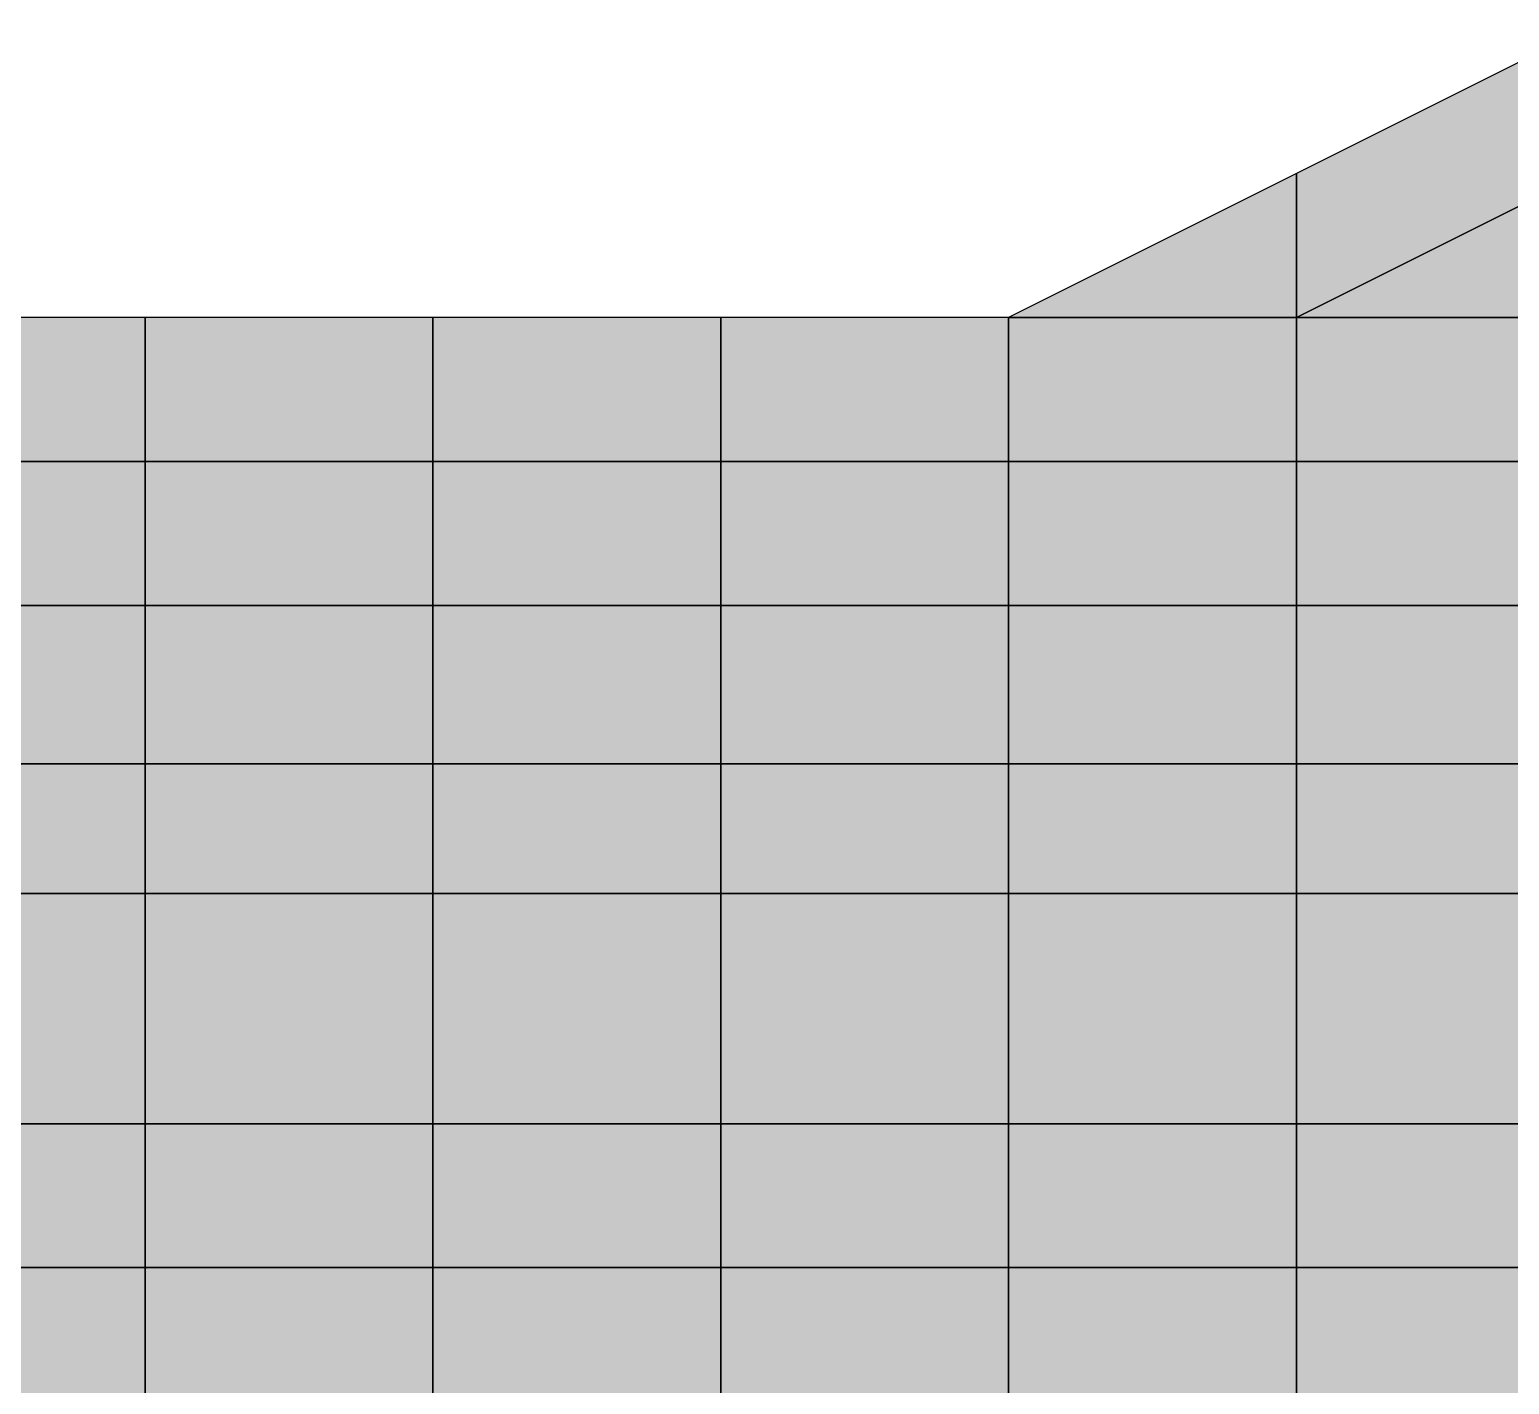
# Model space of a CAD drawing. Header units: inches. Extents: x -100 to 147, y -140 to 41.
# Drawn here: x -27.3 to -17.02, y -31.91 to -22.5 of the extents above; entities that cross this region are included whole.
import ezdxf

# ---------------------------------------------------------------- set-up
doc = ezdxf.new("R2010")
doc.units = ezdxf.units.IN
doc.header["$MEASUREMENT"] = 0
for name, color, linetype in [('Contour 1-05', 7, 'Continuous'), ('Contour 1-06', 7, 'Continuous'), ('Contour 1-07', 7, 'Continuous'), ('Contour 1-08', 7, 'Continuous'), ('Contour 1-09', 7, 'Continuous'), ('Contour 1-10', 7, 'Continuous'), ('Mesh-Ac1①', 7, 'Continuous'), ('Mesh-Acs', 7, 'Continuous'), ('Mesh-joint-hd-s3', 7, 'Continuous'), ('Mesh-MPC', 7, 'Continuous'), ('Mesh-SCP(50%)_Ac1①', 7, 'Continuous'), ('Mesh-SCP(50%)_Acs', 7, 'Continuous'), ('Mesh-盛石', 7, 'Continuous'), ('Undeformed Mesh-Ac1①', 7, 'Continuous'), ('Undeformed Mesh-Acs', 7, 'Continuous'), ('Undeformed Mesh-SCP(50%)_Ac1①', 7, 'Continuous'), ('Undeformed Mesh-SCP(50%)_Acs', 7, 'Continuous'), ('Undeformed Mesh-盛石', 7, 'Continuous')]:
    doc.layers.add(name, color=color, linetype=linetype)

msp = doc.modelspace()

# ---------------------------------------------------------------- linework, layer by layer
at = {"color": 7, "true_color": 0xffffff, "transparency": 33554687}
for p, q in [((-20.5, -24.5), (-20.5, -24.5)), ((-18.5, -24.5), (-18.5, -24.5)), ((-20.5, -25.5), (-20.5, -25.5)), ((-20.5, -26.5), (-20.5, -26.5)), ((-20.5, -27.6), (-20.5, -27.6)), ((-20.5, -28.5), (-20.5, -28.5)), ((-20.5, -30.1), (-20.5, -30.1)), ((-20.5, -31.1), (-20.5, -31.1))]:
    msp.add_line(p, q, dxfattribs=at)
for points in [[(-16.5, -22.5), (-18.5, -23.5), (-18.5, -24.5)], [(-16.5, -22.5), (-18.5, -24.5), (-16.5, -23.5)], [(-18.5, -23.5), (-20.5, -24.5), (-18.5, -24.5)], [(-18.5, -24.5), (-16.5, -24.5), (-16.5, -23.5)], [(-26.5, -24.5), (-28.5, -24.5), (-28.5, -25.5)], [(-26.5, -24.5), (-28.5, -25.5), (-26.5, -25.5)], [(-24.5, -24.5), (-26.5, -24.5), (-26.5, -25.5)], [(-24.5, -24.5), (-26.5, -25.5), (-24.5, -25.5)], [(-22.5, -24.5), (-24.5, -24.5), (-24.5, -25.5)], [(-22.5, -24.5), (-24.5, -25.5), (-22.5, -25.5)], [(-20.5, -25.5), (-20.5, -24.5), (-22.5, -24.5)], [(-20.5, -25.5), (-22.5, -24.5), (-22.5, -25.5)], [(-20.5, -24.5), (-20.5, -25.5), (-18.5, -25.5)], [(-20.5, -24.5), (-18.5, -25.5), (-18.5, -24.5)], [(-16.5, -24.5), (-18.5, -24.5), (-18.5, -25.5)], [(-16.5, -24.5), (-18.5, -25.5), (-16.5, -25.5)], [(-28.5, -25.5), (-28.5, -26.5), (-26.5, -26.5)], [(-28.5, -25.5), (-26.5, -26.5), (-26.5, -25.5)], [(-26.5, -26.5), (-24.5, -26.5), (-24.5, -25.5)], [(-26.5, -26.5), (-24.5, -25.5), (-26.5, -25.5)], [(-24.5, -26.5), (-22.5, -26.5), (-22.5, -25.5)], [(-24.5, -26.5), (-22.5, -25.5), (-24.5, -25.5)], [(-22.5, -26.5), (-20.5, -26.5), (-20.5, -25.5)], [(-22.5, -26.5), (-20.5, -25.5), (-22.5, -25.5)], [(-20.5, -26.5), (-18.5, -26.5), (-18.5, -25.5)], [(-20.5, -26.5), (-18.5, -25.5), (-20.5, -25.5)], [(-18.5, -26.5), (-16.5, -26.5), (-16.5, -25.5)], [(-18.5, -26.5), (-16.5, -25.5), (-18.5, -25.5)], [(-28.5, -26.5), (-28.5, -27.6), (-26.5, -27.6)], [(-28.5, -26.5), (-26.5, -27.6), (-26.5, -26.5)], [(-26.5, -27.6), (-24.5, -27.6), (-24.5, -26.5)], [(-26.5, -27.6), (-24.5, -26.5), (-26.5, -26.5)], [(-24.5, -27.6), (-22.5, -27.6), (-22.5, -26.5)], [(-24.5, -27.6), (-22.5, -26.5), (-24.5, -26.5)], [(-22.5, -27.6), (-20.5, -27.6), (-20.5, -26.5)], [(-22.5, -27.6), (-20.5, -26.5), (-22.5, -26.5)], [(-20.5, -27.6), (-18.5, -27.6), (-18.5, -26.5)], [(-20.5, -27.6), (-18.5, -26.5), (-20.5, -26.5)], [(-18.5, -27.6), (-16.5, -27.6), (-16.5, -26.5)], [(-18.5, -27.6), (-16.5, -26.5), (-18.5, -26.5)], [(-28.5, -27.6), (-28.5, -28.5), (-26.5, -28.5)], [(-28.5, -27.6), (-26.5, -28.5), (-26.5, -27.6)], [(-26.5, -27.6), (-26.5, -28.5), (-24.5, -28.5)], [(-26.5, -27.6), (-24.5, -28.5), (-24.5, -27.6)], [(-24.5, -28.5), (-22.5, -28.5), (-22.5, -27.6)], [(-24.5, -28.5), (-22.5, -27.6), (-24.5, -27.6)], [(-22.5, -28.5), (-20.5, -28.5), (-20.5, -27.6)], [(-22.5, -28.5), (-20.5, -27.6), (-22.5, -27.6)], [(-18.5, -28.5), (-18.5, -27.6), (-20.5, -27.6)], [(-18.5, -28.5), (-20.5, -27.6), (-20.5, -28.5)], [(-18.5, -28.5), (-16.5, -28.5), (-16.5, -27.6)], [(-18.5, -28.5), (-16.5, -27.6), (-18.5, -27.6)], [(-28.5, -28.5), (-28.5, -30.1), (-26.5, -30.1)], [(-28.5, -28.5), (-26.5, -30.1), (-26.5, -28.5)], [(-24.5, -28.5), (-26.5, -28.5), (-26.5, -30.1)], [(-24.5, -28.5), (-26.5, -30.1), (-24.5, -30.1)], [(-22.5, -28.5), (-24.5, -28.5), (-24.5, -30.1)], [(-22.5, -28.5), (-24.5, -30.1), (-22.5, -30.1)], [(-20.5, -28.5), (-22.5, -28.5), (-22.5, -30.1)], [(-20.5, -28.5), (-22.5, -30.1), (-20.5, -30.1)], [(-18.5, -28.5), (-20.5, -28.5), (-20.5, -30.1)], [(-18.5, -28.5), (-20.5, -30.1), (-18.5, -30.1)], [(-16.5, -28.5), (-18.5, -28.5), (-18.5, -30.1)], [(-16.5, -28.5), (-18.5, -30.1), (-16.5, -30.1)], [(-28.5, -30.1), (-28.5, -31.1), (-26.5, -31.1)], [(-28.5, -30.1), (-26.5, -31.1), (-26.5, -30.1)], [(-26.5, -31.1), (-24.5, -31.1), (-24.5, -30.1)], [(-26.5, -31.1), (-24.5, -30.1), (-26.5, -30.1)], [(-24.5, -31.1), (-22.5, -31.1), (-22.5, -30.1)], [(-24.5, -31.1), (-22.5, -30.1), (-24.5, -30.1)], [(-22.5, -31.1), (-20.5, -31.1), (-20.5, -30.1)], [(-22.5, -31.1), (-20.5, -30.1), (-22.5, -30.1)], [(-18.5, -31.1), (-18.5, -30.1), (-20.5, -30.1)], [(-18.5, -31.1), (-20.5, -30.1), (-20.5, -31.1)], [(-18.5, -31.1), (-16.5, -31.1), (-16.5, -30.1)], [(-18.5, -31.1), (-16.5, -30.1), (-18.5, -30.1)], [(-26.5, -31.1), (-28.5, -31.1), (-28.5, -32.1)], [(-26.5, -31.1), (-28.5, -32.1), (-26.5, -32.1)], [(-24.5, -31.1), (-26.5, -31.1), (-26.5, -32.1)], [(-24.5, -31.1), (-26.5, -32.1), (-24.5, -32.1)], [(-22.5, -31.1), (-24.5, -31.1), (-24.5, -32.1)], [(-22.5, -31.1), (-24.5, -32.1), (-22.5, -32.1)], [(-20.5, -31.1), (-22.5, -31.1), (-22.5, -32.1)], [(-20.5, -31.1), (-22.5, -32.1), (-20.5, -32.1)], [(-18.5, -31.1), (-20.5, -31.1), (-20.5, -32.1)], [(-18.5, -31.1), (-20.5, -32.1), (-18.5, -32.1)], [(-16.5, -31.1), (-18.5, -31.1), (-18.5, -32.1)], [(-16.5, -31.1), (-18.5, -32.1), (-16.5, -32.1)]]:
    msp.add_solid(points, dxfattribs=at)
at = {"layer": 'Contour 1-05', "color": 100, "true_color": 0x00ff38}
for points in [[(-18.5, -31.1), (-20.5, -31.1), (-20.5, -32.1)], [(-18.5, -31.1), (-20.5, -32.1), (-18.5, -32.1)], [(-16.5, -31.1), (-18.5, -31.1), (-18.5, -32.1)], [(-16.5, -31.1), (-18.5, -32.1), (-16.5, -32.1)]]:
    msp.add_solid(points, dxfattribs=at)
at = {"layer": 'Contour 1-06', "color": 80, "true_color": 0x38ff00}
for points in [[(-16.5, -22.5), (-18.5, -23.5), (-18.5, -24.5)], [(-16.5, -22.5), (-18.5, -24.5), (-16.5, -23.5)], [(-18.5, -31.1), (-16.5, -31.1), (-16.5, -30.1)], [(-18.5, -31.1), (-16.5, -30.1), (-18.5, -30.1)]]:
    msp.add_solid(points, dxfattribs=at)
at = {"layer": 'Contour 1-07', "color": 60, "true_color": 0xa9ff00}
for points in [[(-18.5, -31.1), (-18.5, -30.1), (-20.5, -30.1)], [(-18.5, -31.1), (-20.5, -30.1), (-20.5, -31.1)]]:
    msp.add_solid(points, dxfattribs=at)
at = {"layer": 'Contour 1-08', "color": 2, "true_color": 0xffe200}
for points in [[(-26.5, -24.5), (-28.5, -24.5), (-28.5, -25.5)], [(-26.5, -24.5), (-28.5, -25.5), (-26.5, -25.5)], [(-28.5, -25.5), (-28.5, -26.5), (-26.5, -26.5)], [(-28.5, -25.5), (-26.5, -26.5), (-26.5, -25.5)], [(-20.5, -26.5), (-18.5, -26.5), (-18.5, -25.5)], [(-20.5, -26.5), (-18.5, -25.5), (-20.5, -25.5)]]:
    msp.add_solid(points, dxfattribs=at)
at = {"layer": 'Contour 1-09', "color": 30, "true_color": 0xff7100}
for points in [[(-20.5, -24.5), (-20.5, -25.5), (-18.5, -25.5)], [(-20.5, -24.5), (-18.5, -25.5), (-18.5, -24.5)], [(-16.5, -24.5), (-18.5, -24.5), (-18.5, -25.5)], [(-16.5, -24.5), (-18.5, -25.5), (-16.5, -25.5)], [(-20.5, -27.6), (-18.5, -27.6), (-18.5, -26.5)], [(-20.5, -27.6), (-18.5, -26.5), (-20.5, -26.5)]]:
    msp.add_solid(points, dxfattribs=at)
at = {"layer": 'Contour 1-10', "color": 1, "true_color": 0xff0000}
for points in [[(-18.5, -23.5), (-20.5, -24.5), (-18.5, -24.5)], [(-18.5, -24.5), (-16.5, -24.5), (-16.5, -23.5)], [(-24.5, -24.5), (-26.5, -24.5), (-26.5, -25.5)], [(-24.5, -24.5), (-26.5, -25.5), (-24.5, -25.5)], [(-22.5, -24.5), (-24.5, -24.5), (-24.5, -25.5)], [(-22.5, -24.5), (-24.5, -25.5), (-22.5, -25.5)], [(-20.5, -25.5), (-20.5, -24.5), (-22.5, -24.5)], [(-20.5, -25.5), (-22.5, -24.5), (-22.5, -25.5)], [(-26.5, -26.5), (-24.5, -26.5), (-24.5, -25.5)], [(-26.5, -26.5), (-24.5, -25.5), (-26.5, -25.5)], [(-24.5, -26.5), (-22.5, -26.5), (-22.5, -25.5)], [(-24.5, -26.5), (-22.5, -25.5), (-24.5, -25.5)], [(-22.5, -26.5), (-20.5, -26.5), (-20.5, -25.5)], [(-22.5, -26.5), (-20.5, -25.5), (-22.5, -25.5)], [(-18.5, -26.5), (-16.5, -26.5), (-16.5, -25.5)], [(-18.5, -26.5), (-16.5, -25.5), (-18.5, -25.5)], [(-28.5, -26.5), (-28.5, -27.6), (-26.5, -27.6)], [(-28.5, -26.5), (-26.5, -27.6), (-26.5, -26.5)], [(-26.5, -27.6), (-24.5, -27.6), (-24.5, -26.5)], [(-26.5, -27.6), (-24.5, -26.5), (-26.5, -26.5)], [(-24.5, -27.6), (-22.5, -27.6), (-22.5, -26.5)], [(-24.5, -27.6), (-22.5, -26.5), (-24.5, -26.5)], [(-22.5, -27.6), (-20.5, -27.6), (-20.5, -26.5)], [(-22.5, -27.6), (-20.5, -26.5), (-22.5, -26.5)], [(-18.5, -27.6), (-16.5, -27.6), (-16.5, -26.5)], [(-18.5, -27.6), (-16.5, -26.5), (-18.5, -26.5)], [(-28.5, -27.6), (-28.5, -28.5), (-26.5, -28.5)], [(-28.5, -27.6), (-26.5, -28.5), (-26.5, -27.6)], [(-26.5, -27.6), (-26.5, -28.5), (-24.5, -28.5)], [(-26.5, -27.6), (-24.5, -28.5), (-24.5, -27.6)], [(-24.5, -28.5), (-22.5, -28.5), (-22.5, -27.6)], [(-24.5, -28.5), (-22.5, -27.6), (-24.5, -27.6)], [(-22.5, -28.5), (-20.5, -28.5), (-20.5, -27.6)], [(-22.5, -28.5), (-20.5, -27.6), (-22.5, -27.6)], [(-18.5, -28.5), (-18.5, -27.6), (-20.5, -27.6)], [(-18.5, -28.5), (-20.5, -27.6), (-20.5, -28.5)], [(-18.5, -28.5), (-16.5, -28.5), (-16.5, -27.6)], [(-18.5, -28.5), (-16.5, -27.6), (-18.5, -27.6)], [(-28.5, -28.5), (-28.5, -30.1), (-26.5, -30.1)], [(-28.5, -28.5), (-26.5, -30.1), (-26.5, -28.5)], [(-24.5, -28.5), (-26.5, -28.5), (-26.5, -30.1)], [(-24.5, -28.5), (-26.5, -30.1), (-24.5, -30.1)], [(-22.5, -28.5), (-24.5, -28.5), (-24.5, -30.1)], [(-22.5, -28.5), (-24.5, -30.1), (-22.5, -30.1)], [(-20.5, -28.5), (-22.5, -28.5), (-22.5, -30.1)], [(-20.5, -28.5), (-22.5, -30.1), (-20.5, -30.1)], [(-18.5, -28.5), (-20.5, -28.5), (-20.5, -30.1)], [(-18.5, -28.5), (-20.5, -30.1), (-18.5, -30.1)], [(-16.5, -28.5), (-18.5, -28.5), (-18.5, -30.1)], [(-16.5, -28.5), (-18.5, -30.1), (-16.5, -30.1)], [(-28.5, -30.1), (-28.5, -31.1), (-26.5, -31.1)], [(-28.5, -30.1), (-26.5, -31.1), (-26.5, -30.1)], [(-26.5, -31.1), (-24.5, -31.1), (-24.5, -30.1)], [(-26.5, -31.1), (-24.5, -30.1), (-26.5, -30.1)], [(-24.5, -31.1), (-22.5, -31.1), (-22.5, -30.1)], [(-24.5, -31.1), (-22.5, -30.1), (-24.5, -30.1)], [(-22.5, -31.1), (-20.5, -31.1), (-20.5, -30.1)], [(-22.5, -31.1), (-20.5, -30.1), (-22.5, -30.1)], [(-26.5, -31.1), (-28.5, -31.1), (-28.5, -32.1)], [(-26.5, -31.1), (-28.5, -32.1), (-26.5, -32.1)], [(-24.5, -31.1), (-26.5, -31.1), (-26.5, -32.1)], [(-24.5, -31.1), (-26.5, -32.1), (-24.5, -32.1)], [(-22.5, -31.1), (-24.5, -31.1), (-24.5, -32.1)], [(-22.5, -31.1), (-24.5, -32.1), (-22.5, -32.1)], [(-20.5, -31.1), (-22.5, -31.1), (-22.5, -32.1)], [(-20.5, -31.1), (-22.5, -32.1), (-20.5, -32.1)]]:
    msp.add_solid(points, dxfattribs=at)
at = {"layer": 'Mesh-Ac1①', "color": 18, "true_color": 0x000000, "transparency": 33554559}
for p, q in [((-26.5, -24.5), (-28.5, -24.5)), ((-26.5, -25.5), (-26.5, -24.5)), ((-24.5, -24.5), (-26.5, -24.5)), ((-26.5, -24.5), (-26.5, -25.5)), ((-24.5, -25.5), (-24.5, -24.5)), ((-22.5, -24.5), (-24.5, -24.5)), ((-24.5, -24.5), (-24.5, -25.5)), ((-22.5, -25.5), (-22.5, -24.5)), ((-20.5, -24.5), (-22.5, -24.5)), ((-22.5, -24.5), (-22.5, -25.5)), ((-20.5, -25.5), (-20.5, -24.5)), ((-28.5, -25.5), (-26.5, -25.5)), ((-26.5, -25.5), (-28.5, -25.5)), ((-26.5, -26.5), (-26.5, -25.5)), ((-24.5, -25.5), (-26.5, -25.5)), ((-26.5, -25.5), (-26.5, -26.5)), ((-26.5, -25.5), (-24.5, -25.5)), ((-24.5, -26.5), (-24.5, -25.5)), ((-22.5, -25.5), (-24.5, -25.5)), ((-24.5, -25.5), (-24.5, -26.5)), ((-24.5, -25.5), (-22.5, -25.5)), ((-22.5, -26.5), (-22.5, -25.5)), ((-20.5, -25.5), (-22.5, -25.5)), ((-22.5, -25.5), (-22.5, -26.5)), ((-22.5, -25.5), (-20.5, -25.5)), ((-20.5, -26.5), (-20.5, -25.5)), ((-26.5, -26.5), (-28.5, -26.5)), ((-28.5, -26.5), (-26.5, -26.5)), ((-26.5, -27.6), (-26.5, -26.5)), ((-24.5, -26.5), (-26.5, -26.5)), ((-26.5, -26.5), (-26.5, -27.6)), ((-26.5, -26.5), (-24.5, -26.5)), ((-24.5, -27.6), (-24.5, -26.5)), ((-22.5, -26.5), (-24.5, -26.5)), ((-24.5, -26.5), (-24.5, -27.6)), ((-24.5, -26.5), (-22.5, -26.5)), ((-22.5, -27.6), (-22.5, -26.5)), ((-20.5, -26.5), (-22.5, -26.5)), ((-22.5, -26.5), (-22.5, -27.6)), ((-22.5, -26.5), (-20.5, -26.5)), ((-20.5, -27.6), (-20.5, -26.5)), ((-26.5, -27.6), (-28.5, -27.6)), ((-28.5, -27.6), (-26.5, -27.6)), ((-26.5, -28.5), (-26.5, -27.6)), ((-26.5, -27.6), (-26.5, -28.5)), ((-24.5, -27.6), (-26.5, -27.6)), ((-26.5, -27.6), (-24.5, -27.6)), ((-24.5, -28.5), (-24.5, -27.6)), ((-22.5, -27.6), (-24.5, -27.6)), ((-24.5, -27.6), (-24.5, -28.5)), ((-24.5, -27.6), (-22.5, -27.6)), ((-22.5, -28.5), (-22.5, -27.6)), ((-20.5, -27.6), (-22.5, -27.6)), ((-22.5, -27.6), (-22.5, -28.5)), ((-22.5, -27.6), (-20.5, -27.6)), ((-20.5, -28.5), (-20.5, -27.6)), ((-26.5, -28.5), (-28.5, -28.5)), ((-28.5, -28.5), (-26.5, -28.5)), ((-26.5, -30.1), (-26.5, -28.5)), ((-24.5, -28.5), (-26.5, -28.5)), ((-26.5, -28.5), (-26.5, -30.1)), ((-26.5, -28.5), (-24.5, -28.5)), ((-24.5, -30.1), (-24.5, -28.5)), ((-22.5, -28.5), (-24.5, -28.5)), ((-24.5, -28.5), (-24.5, -30.1)), ((-24.5, -28.5), (-22.5, -28.5)), ((-22.5, -30.1), (-22.5, -28.5)), ((-20.5, -28.5), (-22.5, -28.5)), ((-22.5, -28.5), (-22.5, -30.1)), ((-22.5, -28.5), (-20.5, -28.5)), ((-20.5, -30.1), (-20.5, -28.5)), ((-28.5, -30.1), (-26.5, -30.1)), ((-26.5, -30.1), (-24.5, -30.1)), ((-24.5, -30.1), (-22.5, -30.1)), ((-22.5, -30.1), (-20.5, -30.1))]:
    msp.add_line(p, q, dxfattribs=at)
at = {"layer": 'Mesh-Acs', "color": 18, "true_color": 0x000000, "transparency": 33554559}
for p, q in [((-26.5, -30.1), (-28.5, -30.1)), ((-26.5, -31.1), (-26.5, -30.1)), ((-24.5, -30.1), (-26.5, -30.1)), ((-26.5, -30.1), (-26.5, -31.1)), ((-24.5, -31.1), (-24.5, -30.1)), ((-22.5, -30.1), (-24.5, -30.1)), ((-24.5, -30.1), (-24.5, -31.1)), ((-22.5, -31.1), (-22.5, -30.1)), ((-20.5, -30.1), (-22.5, -30.1)), ((-22.5, -30.1), (-22.5, -31.1)), ((-20.5, -31.1), (-20.5, -30.1)), ((-26.5, -31.1), (-28.5, -31.1)), ((-28.5, -31.1), (-26.5, -31.1)), ((-26.5, -32.1), (-26.5, -31.1)), ((-24.5, -31.1), (-26.5, -31.1)), ((-26.5, -31.1), (-26.5, -32.1)), ((-26.5, -31.1), (-24.5, -31.1)), ((-24.5, -32.1), (-24.5, -31.1)), ((-22.5, -31.1), (-24.5, -31.1)), ((-24.5, -31.1), (-24.5, -32.1)), ((-24.5, -31.1), (-22.5, -31.1)), ((-22.5, -32.1), (-22.5, -31.1)), ((-22.5, -31.1), (-20.5, -31.1)), ((-20.5, -31.1), (-22.5, -31.1)), ((-22.5, -31.1), (-22.5, -32.1)), ((-20.5, -32.1), (-20.5, -31.1))]:
    msp.add_line(p, q, dxfattribs=at)
at = {"layer": 'Mesh-joint-hd-s3', "color": 18, "true_color": 0x000000, "transparency": 33554559}
msp.add_line((-18.5, -24.5), (-18.5, -24.5), dxfattribs=at)
at = {"layer": 'Mesh-MPC', "color": 18, "true_color": 0x000000, "transparency": 33554559}
for p, q in [((-20.5, -24.5), (-20.5, -24.5)), ((-20.5, -25.5), (-20.5, -25.5)), ((-20.5, -26.5), (-20.5, -26.5)), ((-20.5, -27.6), (-20.5, -27.6)), ((-20.5, -28.5), (-20.5, -28.5)), ((-20.5, -30.1), (-20.5, -30.1)), ((-20.5, -31.1), (-20.5, -31.1))]:
    msp.add_line(p, q, dxfattribs=at)
at = {"layer": 'Mesh-SCP(50%)_Ac1①', "color": 18, "true_color": 0x000000, "transparency": 33554559}
for p, q in [((-20.5, -24.5), (-20.5, -25.5)), ((-18.5, -24.5), (-20.5, -24.5)), ((-18.5, -25.5), (-18.5, -24.5)), ((-16.5, -24.5), (-18.5, -24.5)), ((-18.5, -24.5), (-18.5, -25.5)), ((-18.5, -25.5), (-20.5, -25.5)), ((-20.5, -25.5), (-20.5, -26.5)), ((-20.5, -25.5), (-18.5, -25.5)), ((-18.5, -26.5), (-18.5, -25.5)), ((-16.5, -25.5), (-18.5, -25.5)), ((-18.5, -25.5), (-18.5, -26.5)), ((-18.5, -25.5), (-16.5, -25.5)), ((-18.5, -26.5), (-20.5, -26.5)), ((-20.5, -26.5), (-20.5, -27.6)), ((-20.5, -26.5), (-18.5, -26.5)), ((-18.5, -27.6), (-18.5, -26.5)), ((-16.5, -26.5), (-18.5, -26.5)), ((-18.5, -26.5), (-18.5, -27.6)), ((-18.5, -26.5), (-16.5, -26.5)), ((-18.5, -27.6), (-20.5, -27.6)), ((-20.5, -27.6), (-20.5, -28.5)), ((-20.5, -27.6), (-18.5, -27.6)), ((-18.5, -28.5), (-18.5, -27.6)), ((-18.5, -27.6), (-16.5, -27.6)), ((-16.5, -27.6), (-18.5, -27.6)), ((-18.5, -27.6), (-18.5, -28.5)), ((-18.5, -28.5), (-20.5, -28.5)), ((-20.5, -28.5), (-20.5, -30.1)), ((-20.5, -28.5), (-18.5, -28.5)), ((-18.5, -30.1), (-18.5, -28.5)), ((-16.5, -28.5), (-18.5, -28.5)), ((-18.5, -28.5), (-18.5, -30.1)), ((-18.5, -28.5), (-16.5, -28.5)), ((-20.5, -30.1), (-18.5, -30.1)), ((-18.5, -30.1), (-16.5, -30.1))]:
    msp.add_line(p, q, dxfattribs=at)
at = {"layer": 'Mesh-SCP(50%)_Acs', "color": 18, "true_color": 0x000000, "transparency": 33554559}
for p, q in [((-18.5, -30.1), (-20.5, -30.1)), ((-20.5, -30.1), (-20.5, -31.1)), ((-18.5, -31.1), (-18.5, -30.1)), ((-16.5, -30.1), (-18.5, -30.1)), ((-18.5, -30.1), (-18.5, -31.1)), ((-18.5, -31.1), (-20.5, -31.1)), ((-20.5, -31.1), (-20.5, -32.1)), ((-20.5, -31.1), (-18.5, -31.1)), ((-18.5, -32.1), (-18.5, -31.1)), ((-16.5, -31.1), (-18.5, -31.1)), ((-18.5, -31.1), (-18.5, -32.1)), ((-18.5, -31.1), (-16.5, -31.1))]:
    msp.add_line(p, q, dxfattribs=at)
at = {"layer": 'Mesh-盛石', "color": 18, "true_color": 0x000000, "transparency": 33554559}
for p, q in [((-16.5, -22.5), (-18.5, -23.5)), ((-18.5, -23.5), (-20.5, -24.5)), ((-18.5, -24.5), (-18.5, -23.5)), ((-18.5, -23.5), (-18.5, -24.5)), ((-18.5, -24.5), (-16.5, -23.5)), ((-16.5, -23.5), (-18.5, -24.5)), ((-20.5, -24.5), (-18.5, -24.5)), ((-18.5, -24.5), (-16.5, -24.5))]:
    msp.add_line(p, q, dxfattribs=at)
at = {"layer": 'Undeformed Mesh-Ac1①', "color": 8, "true_color": 0x808080, "transparency": 33554687}
for p, q in [((-26.5, -24.5), (-28.5, -24.5)), ((-26.5, -25.5), (-26.5, -24.5)), ((-24.5, -24.5), (-26.5, -24.5)), ((-26.5, -24.5), (-26.5, -25.5)), ((-24.5, -25.5), (-24.5, -24.5)), ((-22.5, -24.5), (-24.5, -24.5)), ((-24.5, -24.5), (-24.5, -25.5)), ((-22.5, -25.5), (-22.5, -24.5)), ((-20.5, -24.5), (-22.5, -24.5)), ((-22.5, -24.5), (-22.5, -25.5)), ((-20.5, -25.5), (-20.5, -24.5)), ((-28.5, -25.5), (-26.5, -25.5)), ((-26.5, -25.5), (-28.5, -25.5)), ((-26.5, -26.5), (-26.5, -25.5)), ((-24.5, -25.5), (-26.5, -25.5)), ((-26.5, -25.5), (-26.5, -26.5)), ((-26.5, -25.5), (-24.5, -25.5)), ((-24.5, -26.5), (-24.5, -25.5)), ((-22.5, -25.5), (-24.5, -25.5)), ((-24.5, -25.5), (-24.5, -26.5)), ((-24.5, -25.5), (-22.5, -25.5)), ((-22.5, -26.5), (-22.5, -25.5)), ((-20.5, -25.5), (-22.5, -25.5)), ((-22.5, -25.5), (-22.5, -26.5)), ((-22.5, -25.5), (-20.5, -25.5)), ((-20.5, -26.5), (-20.5, -25.5)), ((-26.5, -26.5), (-28.5, -26.5)), ((-28.5, -26.5), (-26.5, -26.5)), ((-26.5, -27.6), (-26.5, -26.5)), ((-24.5, -26.5), (-26.5, -26.5)), ((-26.5, -26.5), (-26.5, -27.6)), ((-26.5, -26.5), (-24.5, -26.5)), ((-24.5, -27.6), (-24.5, -26.5)), ((-22.5, -26.5), (-24.5, -26.5)), ((-24.5, -26.5), (-24.5, -27.6)), ((-24.5, -26.5), (-22.5, -26.5)), ((-22.5, -27.6), (-22.5, -26.5)), ((-20.5, -26.5), (-22.5, -26.5)), ((-22.5, -26.5), (-22.5, -27.6)), ((-22.5, -26.5), (-20.5, -26.5)), ((-20.5, -27.6), (-20.5, -26.5)), ((-26.5, -27.6), (-28.5, -27.6)), ((-28.5, -27.6), (-26.5, -27.6)), ((-26.5, -28.5), (-26.5, -27.6)), ((-26.5, -27.6), (-26.5, -28.5)), ((-24.5, -27.6), (-26.5, -27.6)), ((-26.5, -27.6), (-24.5, -27.6)), ((-24.5, -28.5), (-24.5, -27.6)), ((-22.5, -27.6), (-24.5, -27.6)), ((-24.5, -27.6), (-24.5, -28.5)), ((-24.5, -27.6), (-22.5, -27.6)), ((-22.5, -28.5), (-22.5, -27.6)), ((-20.5, -27.6), (-22.5, -27.6)), ((-22.5, -27.6), (-22.5, -28.5)), ((-22.5, -27.6), (-20.5, -27.6)), ((-20.5, -28.5), (-20.5, -27.6)), ((-26.5, -28.5), (-28.5, -28.5)), ((-28.5, -28.5), (-26.5, -28.5)), ((-26.5, -30.1), (-26.5, -28.5)), ((-24.5, -28.5), (-26.5, -28.5)), ((-26.5, -28.5), (-26.5, -30.1)), ((-26.5, -28.5), (-24.5, -28.5)), ((-24.5, -30.1), (-24.5, -28.5)), ((-22.5, -28.5), (-24.5, -28.5)), ((-24.5, -28.5), (-24.5, -30.1)), ((-24.5, -28.5), (-22.5, -28.5)), ((-22.5, -30.1), (-22.5, -28.5)), ((-20.5, -28.5), (-22.5, -28.5)), ((-22.5, -28.5), (-22.5, -30.1)), ((-22.5, -28.5), (-20.5, -28.5)), ((-20.5, -30.1), (-20.5, -28.5)), ((-28.5, -30.1), (-26.5, -30.1)), ((-26.5, -30.1), (-24.5, -30.1)), ((-24.5, -30.1), (-22.5, -30.1)), ((-22.5, -30.1), (-20.5, -30.1))]:
    msp.add_line(p, q, dxfattribs=at)
at = {"layer": 'Undeformed Mesh-Acs', "color": 8, "true_color": 0x808080, "transparency": 33554687}
for p, q in [((-26.5, -30.1), (-28.5, -30.1)), ((-26.5, -31.1), (-26.5, -30.1)), ((-24.5, -30.1), (-26.5, -30.1)), ((-26.5, -30.1), (-26.5, -31.1)), ((-24.5, -31.1), (-24.5, -30.1)), ((-22.5, -30.1), (-24.5, -30.1)), ((-24.5, -30.1), (-24.5, -31.1)), ((-22.5, -31.1), (-22.5, -30.1)), ((-20.5, -30.1), (-22.5, -30.1)), ((-22.5, -30.1), (-22.5, -31.1)), ((-20.5, -31.1), (-20.5, -30.1)), ((-26.5, -31.1), (-28.5, -31.1)), ((-28.5, -31.1), (-26.5, -31.1)), ((-26.5, -32.1), (-26.5, -31.1)), ((-24.5, -31.1), (-26.5, -31.1)), ((-26.5, -31.1), (-26.5, -32.1)), ((-26.5, -31.1), (-24.5, -31.1)), ((-24.5, -32.1), (-24.5, -31.1)), ((-22.5, -31.1), (-24.5, -31.1)), ((-24.5, -31.1), (-24.5, -32.1)), ((-24.5, -31.1), (-22.5, -31.1)), ((-22.5, -32.1), (-22.5, -31.1)), ((-22.5, -31.1), (-20.5, -31.1)), ((-20.5, -31.1), (-22.5, -31.1)), ((-22.5, -31.1), (-22.5, -32.1)), ((-20.5, -32.1), (-20.5, -31.1))]:
    msp.add_line(p, q, dxfattribs=at)
at = {"layer": 'Undeformed Mesh-SCP(50%)_Ac1①', "color": 8, "true_color": 0x808080, "transparency": 33554687}
for p, q in [((-20.5, -24.5), (-20.5, -25.5)), ((-18.5, -24.5), (-20.5, -24.5)), ((-18.5, -25.5), (-18.5, -24.5)), ((-16.5, -24.5), (-18.5, -24.5)), ((-18.5, -24.5), (-18.5, -25.5)), ((-18.5, -25.5), (-20.5, -25.5)), ((-20.5, -25.5), (-20.5, -26.5)), ((-20.5, -25.5), (-18.5, -25.5)), ((-18.5, -26.5), (-18.5, -25.5)), ((-16.5, -25.5), (-18.5, -25.5)), ((-18.5, -25.5), (-18.5, -26.5)), ((-18.5, -25.5), (-16.5, -25.5)), ((-18.5, -26.5), (-20.5, -26.5)), ((-20.5, -26.5), (-20.5, -27.6)), ((-20.5, -26.5), (-18.5, -26.5)), ((-18.5, -27.6), (-18.5, -26.5)), ((-16.5, -26.5), (-18.5, -26.5)), ((-18.5, -26.5), (-18.5, -27.6)), ((-18.5, -26.5), (-16.5, -26.5)), ((-18.5, -27.6), (-20.5, -27.6)), ((-20.5, -27.6), (-20.5, -28.5)), ((-20.5, -27.6), (-18.5, -27.6)), ((-18.5, -28.5), (-18.5, -27.6)), ((-18.5, -27.6), (-16.5, -27.6)), ((-16.5, -27.6), (-18.5, -27.6)), ((-18.5, -27.6), (-18.5, -28.5)), ((-18.5, -28.5), (-20.5, -28.5)), ((-20.5, -28.5), (-20.5, -30.1)), ((-20.5, -28.5), (-18.5, -28.5)), ((-18.5, -30.1), (-18.5, -28.5)), ((-16.5, -28.5), (-18.5, -28.5)), ((-18.5, -28.5), (-18.5, -30.1)), ((-18.5, -28.5), (-16.5, -28.5)), ((-20.5, -30.1), (-18.5, -30.1)), ((-18.5, -30.1), (-16.5, -30.1))]:
    msp.add_line(p, q, dxfattribs=at)
at = {"layer": 'Undeformed Mesh-SCP(50%)_Acs', "color": 8, "true_color": 0x808080, "transparency": 33554687}
for p, q in [((-18.5, -30.1), (-20.5, -30.1)), ((-20.5, -30.1), (-20.5, -31.1)), ((-18.5, -31.1), (-18.5, -30.1)), ((-16.5, -30.1), (-18.5, -30.1)), ((-18.5, -30.1), (-18.5, -31.1)), ((-18.5, -31.1), (-20.5, -31.1)), ((-20.5, -31.1), (-20.5, -32.1)), ((-20.5, -31.1), (-18.5, -31.1)), ((-18.5, -32.1), (-18.5, -31.1)), ((-16.5, -31.1), (-18.5, -31.1)), ((-18.5, -31.1), (-18.5, -32.1)), ((-18.5, -31.1), (-16.5, -31.1))]:
    msp.add_line(p, q, dxfattribs=at)
at = {"layer": 'Undeformed Mesh-盛石', "color": 8, "true_color": 0x808080, "transparency": 33554687}
for p, q in [((-16.5, -22.5), (-18.5, -23.5)), ((-18.5, -23.5), (-20.5, -24.5)), ((-18.5, -24.5), (-18.5, -23.5)), ((-18.5, -23.5), (-18.5, -24.5)), ((-18.5, -24.5), (-16.5, -23.5)), ((-16.5, -23.5), (-18.5, -24.5)), ((-20.5, -24.5), (-18.5, -24.5)), ((-18.5, -24.5), (-16.5, -24.5))]:
    msp.add_line(p, q, dxfattribs=at)

doc.saveas('drawing.dxf')
